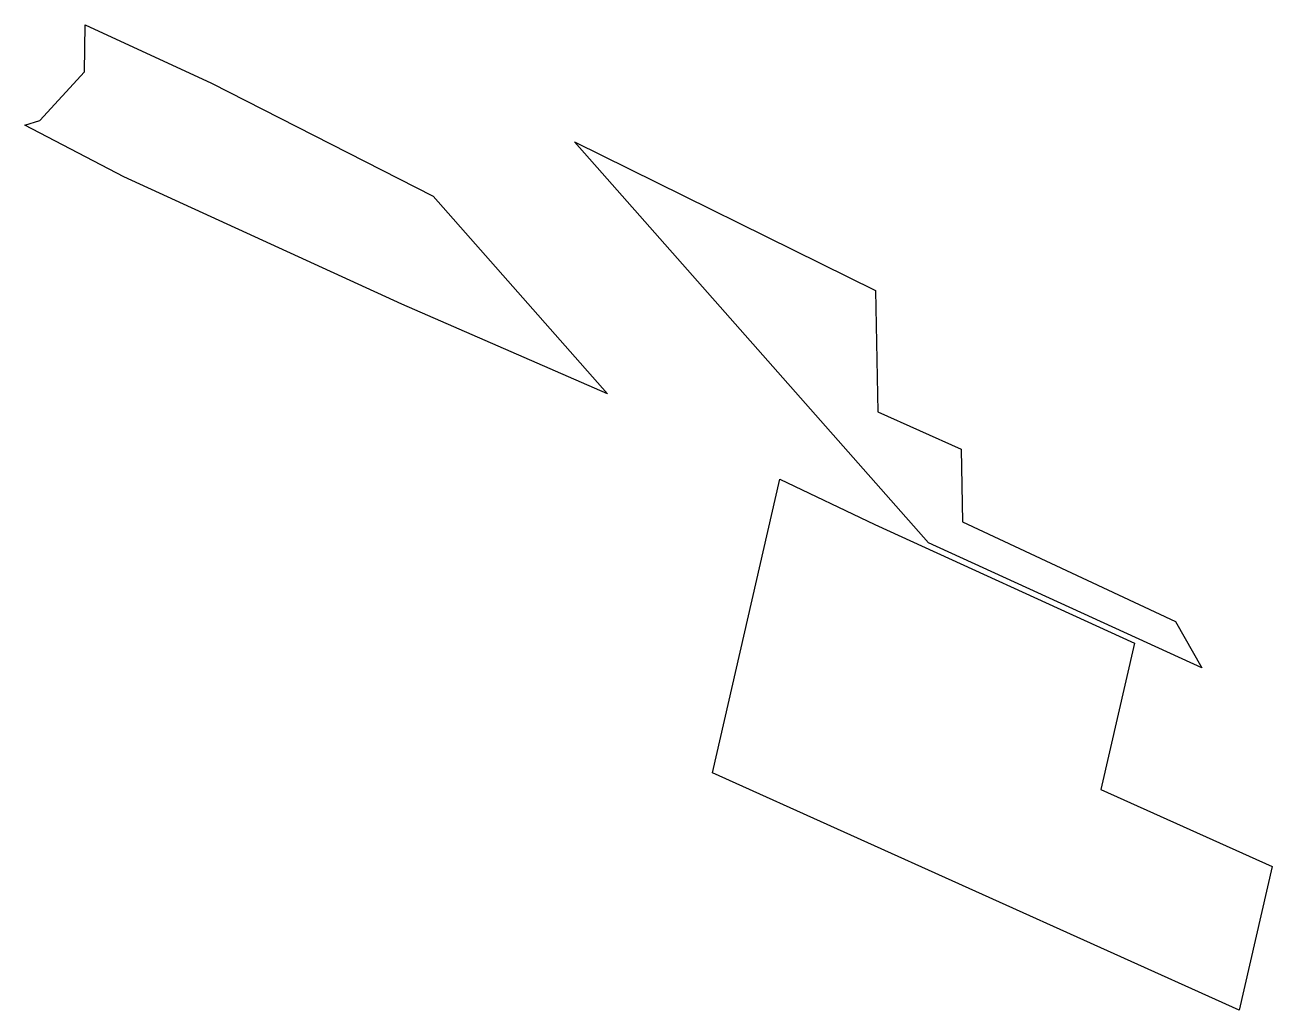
# Model space of a CAD drawing. Header units: metres. Extents: x 256944 to 257158, y 386573 to 386743.
import ezdxf

# ---------------------------------------------------------------- set-up
doc = ezdxf.new("R2010")
doc.units = ezdxf.units.M

msp = doc.modelspace()

# ---------------------------------------------------------------- linework, layer by layer
for points in [[(256960.748429, 386716.644367, 50.971572), (256943.723127, 386725.553808, 49.710541), (256946.302785, 386726.321579, 46.163186), (256953.956991, 386734.718854, 24.835443), (256954.08666, 386742.788343, 10.480143), (256975.841673, 386732.787801, 9.648339), (257013.997131, 386713.281784, 11.660708), (257043.983423, 386679.295745, 46.176304), (257008.578152, 386694.721872, 49.029281), (256960.748429, 386716.644367, 50.971572)], [(257141.758005, 386640.094991, 32.295936), (257146.304166, 386632.079312, 42.583065), (257099.235392, 386653.612133, 44.566653), (257038.327147, 386722.644675, -25.541526), (257090.124289, 386697.043648, -24.361306), (257090.547048, 386676.179697, 12.110718), (257104.857636, 386669.727365, 11.340966), (257105.113189, 386657.238075, 33.171233), (257141.758005, 386640.094991, 32.295936)], [(257073.668876, 386664.585001, 46.92074), (257090.045728, 386656.788428, 46.768224), (257134.702006, 386636.359266, 44.886305), (257128.931018, 386611.168328, 94.259779), (257158.396579, 386597.884603, 92.671937), (257152.735241, 386573.172293, 141.107314), (257062.088985, 386614.037624, 145.992065), (257073.668876, 386664.585001, 46.92074)]]:
    msp.add_polyline3d(points)

doc.saveas('drawing.dxf')
